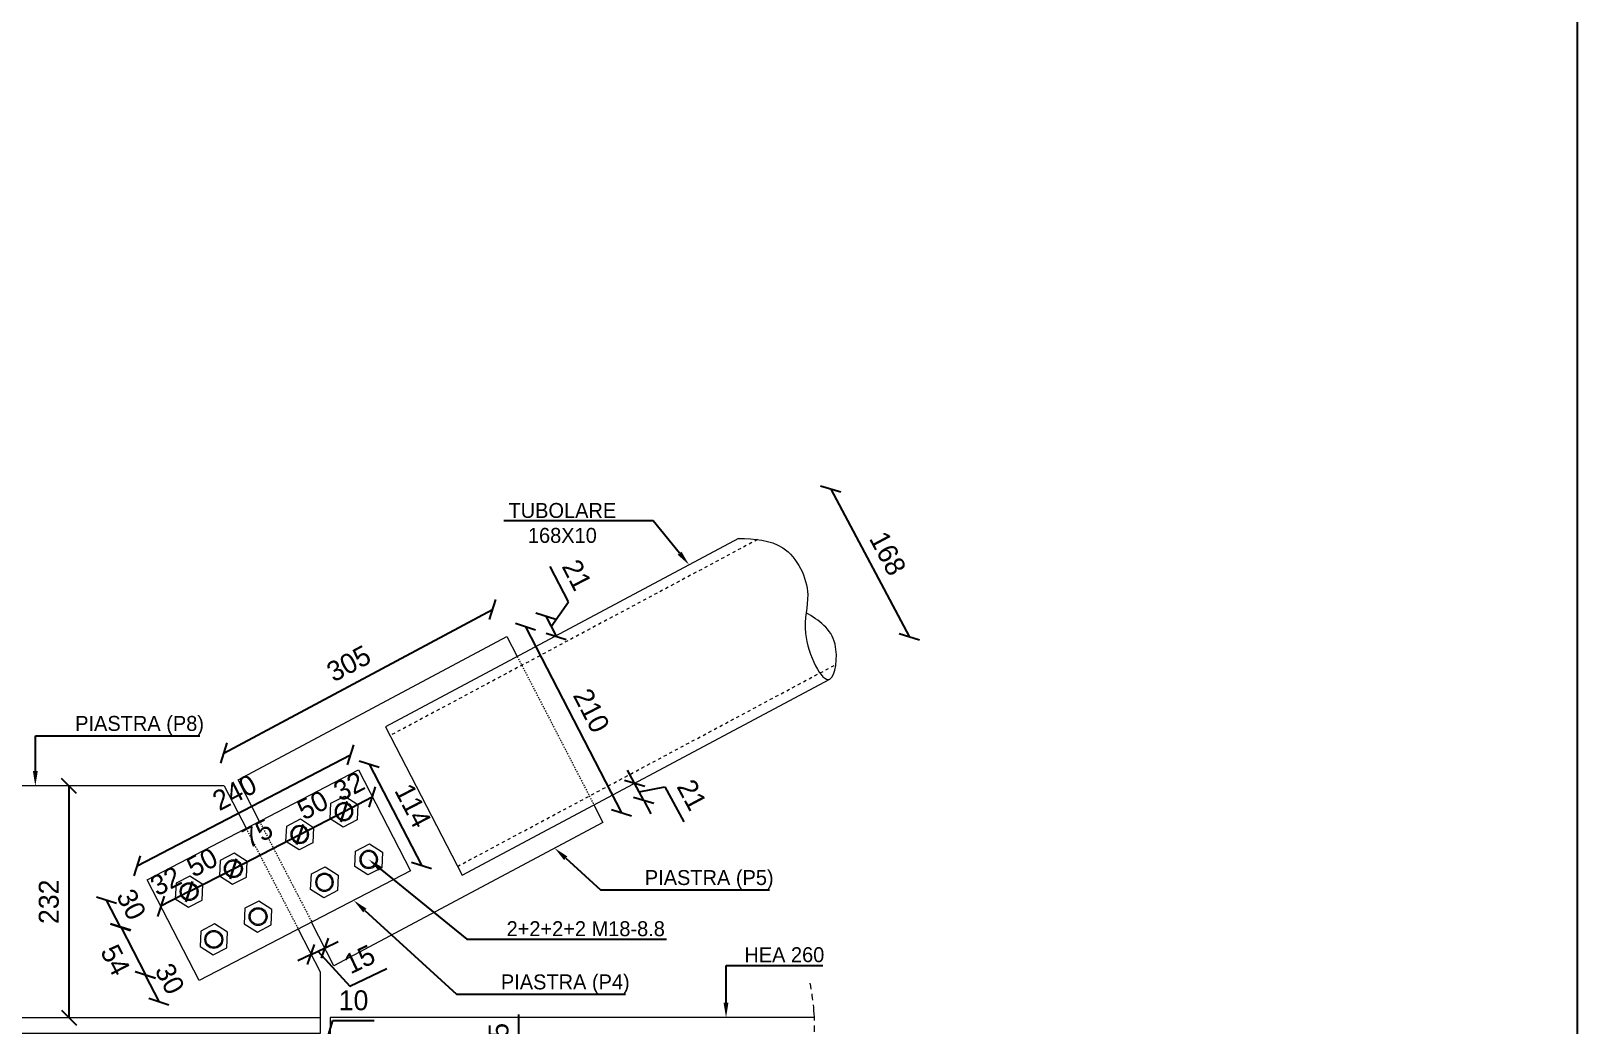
# Model space of a CAD drawing. Header units: millimetres. Extents: x -6949 to 549764, y -83146 to 127128.
# Drawn here: x 15250 to 16803, y -46842 to -45845 of the extents above; entities that cross this region are included whole.
import ezdxf
from ezdxf import colors
from ezdxf.entities.mleader import LeaderData, LeaderLine
from ezdxf.math import Vec2, Vec3

# ---------------------------------------------------------------- set-up
doc = ezdxf.new("R2010")
doc.units = ezdxf.units.MM
doc.linetypes.add('Centro', pattern=[31.75, 6.35, -4.7625, 15.875, -4.7625])
doc.linetypes.add('Tratto', pattern=[6.35, 3.175, -3.175])
for name, color, linetype, lineweight in [('bulloni', 5, 'Continuous', 9), ('LINEA DI SEZIONE', 1, 'Centro', 9), ('piastra', 6, 'Continuous', 18), ('S-BEAM', 5, 'Continuous', 18), ('tratteggio', 253, 'Tratto', 15)]:
    doc.layers.add(name, color=color, linetype=linetype, lineweight=lineweight)
doc.layers.add('quote', color=7, linetype='Continuous', lineweight=5, true_color=0x383838)
doc.styles.get("Standard").update_dxf_attribs({"font": ''})
doc.styles.get('Standard').set_extended_font_data('Bahnschrift Light')
doc.dimstyles.new('Q 1_15', dxfattribs={"dimtxt": 20, "dimasz": 15, "dimexe": 0.18, "dimexo": 0.0625, "dimgap": 10, "dimtad": 2, "dimdec": 0, "dimzin": 0, "dimdsep": 46, "dimtxsty": 'Standard', "dimblk": 'OBLIQUE', "dimcen": 0, "dimse1": 1, "dimse2": 1, "dimadec": 0, "dimazin": 0, "dimtfac": 1, "dimtdec": 0, "dimtofl": 0, "dimtmove": 1, "dimatfit": 3, "dimfxl": 1, "dimtolj": 1, "dimtzin": 0, "dimarcsym": 1})

# ---------------------------------------------------------------- blocks, each defined once
blk = doc.blocks.new('*U47')
at = {"layer": 'bulloni'}
blk.add_lwpolyline([(-15.6, 0), (-7.8, -13.5), (7.8, -13.5), (15.6, 0), (7.8, 13.5), (-7.8, 13.5)], close=True, dxfattribs=at)
for radius in [9, 7.88]:
    blk.add_circle((0, 0), radius, dxfattribs=at)
blk = doc.blocks.new('*U48')
at = {"color": 0, "linetype": 'ByBlock', "lineweight": -2, "transparency": 16777216}
for p in [(0, 0), (50, 0), (0, -54), (50, -54)]:
    blk.add_blockref('*U47', p, dxfattribs=at)
blk = doc.blocks.new('*U49')
at = {"layer": 'bulloni'}
blk.add_lwpolyline([(-15.6, 0), (-7.8, -13.5), (7.8, -13.5), (15.6, 0), (7.8, 13.5), (-7.8, 13.5)], close=True, dxfattribs=at)
for radius in [9, 7.88]:
    blk.add_circle((0, 0), radius, dxfattribs=at)
blk = doc.blocks.new('*U50')
at = {"color": 0, "linetype": 'ByBlock', "lineweight": -2, "transparency": 16777216}
for p in [(0, 0), (50, 0), (0, -54), (50, -54)]:
    blk.add_blockref('*U49', p, dxfattribs=at)
blk = doc.blocks.new('_Oblique')
at = {"color": 0, "linetype": 'ByBlock', "lineweight": -2}
blk.add_line((-0.5, -0.5), (0.5, 0.5), dxfattribs=at)
blk = doc.blocks.new('*D780')
at = {"layer": 'Defpoints', "color": 0, "transparency": 16777216}
for p in [(15960.9, -46354), (16132.3, -46452.6), (16039.8, -46502)]:
    blk.add_point(p, dxfattribs=at)
at = {"layer": 'quote', "color": 0, "lineweight": -2, "transparency": 16777216}
blk.add_line((16053.4, -46304.7), (16132.3, -46452.6), dxfattribs=at)
at = {"layer": 'quote', "color": 0, "lineweight": -2, "transparency": 16777216, "xscale": 15, "yscale": 15, "zscale": 15}
for p, rotation in [((16053.4, -46304.7), 118.0724880778328), ((16132.3, -46452.6), 298.0724880778328)]:
    blk.add_blockref('_Oblique', p, dxfattribs=dict(at, rotation=rotation))
at = {"layer": 'quote', "color": 0, "transparency": 16777216, "insert": (16110.7, -46369.1), "char_height": 20, "attachment_point": 5, "rotation": 298.0725}
blk.add_mtext('\\A1;168', dxfattribs=at)
blk = doc.blocks.new('*D781')
at = {"layer": 'Defpoints', "color": 0, "transparency": 16777216}
for p in [(15714, -46425.4), (15728.4, -46452.4), (15458.4, -46596.4)]:
    blk.add_point(p, dxfattribs=at)
at = {"layer": 'quote', "color": 0, "lineweight": -2, "transparency": 16777216}
blk.add_line((15444, -46569.4), (15714, -46425.4), dxfattribs=at)
at = {"layer": 'quote', "color": 0, "lineweight": -2, "transparency": 16777216, "xscale": 15, "yscale": 15, "zscale": 15}
for p, rotation in [((15714, -46425.4), 28.07248807783396), ((15444, -46569.4), 208.072488077834)]:
    blk.add_blockref('_Oblique', p, dxfattribs=dict(at, rotation=rotation))
at = {"layer": 'quote', "color": 0, "transparency": 16777216, "insert": (15569.5, -46479.6), "char_height": 20, "attachment_point": 5, "rotation": 28.0725}
blk.add_mtext('\\A1;305', dxfattribs=at)
blk = doc.blocks.new('*D782')
at = {"layer": 'Defpoints', "color": 0, "transparency": 16777216}
for p in [(15728.4, -46452.4), (15777.8, -46452.3), (15738.7, -46472.5)]:
    blk.add_point(p, dxfattribs=at)
at = {"layer": 'quote', "color": 0, "lineweight": -2, "transparency": 16777216}
for p, q in [((15790, -46417.7), (15771.7, -46382.2)), ((15772.6, -46442.3), (15790, -46417.7)), ((15767.5, -46432.2), (15777.8, -46452.3))]:
    blk.add_line(p, q, dxfattribs=at)
at = {"layer": 'quote', "color": 0, "lineweight": -2, "transparency": 16777216, "xscale": 15, "yscale": 15, "zscale": 15}
for p, rotation in [((15767.5, -46432.2), 117.3238909274828), ((15777.8, -46452.3), 297.3238909274828)]:
    blk.add_blockref('_Oblique', p, dxfattribs=dict(at, rotation=rotation))
at = {"layer": 'quote', "color": 0, "transparency": 16777216, "insert": (15798.7, -46390.7), "char_height": 20, "attachment_point": 5, "rotation": 297.3239}
blk.add_mtext('\\A1;21', dxfattribs=at)
blk = doc.blocks.new('*D783')
at = {"layer": 'Defpoints', "color": 0, "transparency": 16777216}
for p in [(15856.5, -46599.7), (15815.7, -46621.5), (15825, -46638.9)]:
    blk.add_point(p, dxfattribs=at)
at = {"layer": 'quote', "color": 0, "lineweight": -2, "transparency": 16777216}
for p, q in [((15856.5, -46599.7), (15849.4, -46586.5)), ((15865.7, -46617.1), (15856.5, -46599.7)), ((15861.1, -46608.4), (15887, -46603.2)), ((15887, -46603.2), (15905.8, -46638.5)), ((15865.7, -46617.1), (15872.8, -46630.4))]:
    blk.add_line(p, q, dxfattribs=at)
at = {"layer": 'quote', "color": 0, "lineweight": -2, "transparency": 16777216, "xscale": 15, "yscale": 15, "zscale": 15}
for p, rotation in [((15856.5, -46599.7), 298.0724880778434), ((15865.7, -46617.1), 118.0724880778434)]:
    blk.add_blockref('_Oblique', p, dxfattribs=dict(at, rotation=rotation))
at = {"layer": 'quote', "color": 0, "transparency": 16777216, "insert": (15914.1, -46611.4), "char_height": 20, "attachment_point": 5, "rotation": 298.0725}
blk.add_mtext('\\A1;21', dxfattribs=at)
blk = doc.blocks.new('*D792')
at = {"layer": 'Defpoints', "color": 0, "transparency": 16777216}
for p in [(15453.8, -46685.6), (15453.8, -46685.6), (15409.3, -46708.5)]:
    blk.add_point(p, dxfattribs=at)
at = {"layer": 'quote', "color": 0, "lineweight": -2, "transparency": 16777216}
blk.add_line((15409.3, -46708.5), (15453.8, -46685.6), dxfattribs=at)
at = {"layer": 'quote', "color": 0, "lineweight": -2, "transparency": 16777216, "xscale": 15, "yscale": 15, "zscale": 15}
for p, rotation in [((15453.8, -46685.6), 27.32389092748204), ((15409.3, -46708.5), 207.323890927482)]:
    blk.add_blockref('_Oblique', p, dxfattribs=dict(at, rotation=rotation))
at = {"layer": 'quote', "color": 0, "transparency": 16777216, "insert": (15422.3, -46679.1), "char_height": 20, "attachment_point": 5, "rotation": 27.3239}
blk.add_mtext('\\A1;50', dxfattribs=at)
blk = doc.blocks.new('*D793')
at = {"layer": 'Defpoints', "color": 0, "transparency": 16777216}
for p in [(15520.4, -46651.1), (15520.4, -46651.1), (15453.8, -46685.6)]:
    blk.add_point(p, dxfattribs=at)
at = {"layer": 'quote', "color": 0, "lineweight": -2, "transparency": 16777216}
blk.add_line((15453.8, -46685.6), (15520.4, -46651.1), dxfattribs=at)
at = {"layer": 'quote', "color": 0, "lineweight": -2, "transparency": 16777216, "xscale": 15, "yscale": 15, "zscale": 15}
for p, rotation in [((15520.4, -46651.1), 27.323890927482), ((15453.8, -46685.6), 207.323890927482)]:
    blk.add_blockref('_Oblique', p, dxfattribs=dict(at, rotation=rotation))
at = {"layer": 'quote', "color": 0, "transparency": 16777216, "insert": (15477.9, -46650.1), "char_height": 20, "attachment_point": 5, "rotation": 27.3239}
blk.add_mtext('\\A1;75', dxfattribs=at)
blk = doc.blocks.new('*D794')
at = {"layer": 'Defpoints', "color": 0, "transparency": 16777216}
for p in [(15564.8, -46628.2), (15564.8, -46628.2), (15520.4, -46651.1)]:
    blk.add_point(p, dxfattribs=at)
at = {"layer": 'quote', "color": 0, "lineweight": -2, "transparency": 16777216}
blk.add_line((15520.4, -46651.1), (15564.8, -46628.2), dxfattribs=at)
at = {"layer": 'quote', "color": 0, "lineweight": -2, "transparency": 16777216, "xscale": 15, "yscale": 15, "zscale": 15}
for p, rotation in [((15564.8, -46628.2), 27.323890927482), ((15520.4, -46651.1), 207.323890927482)]:
    blk.add_blockref('_Oblique', p, dxfattribs=dict(at, rotation=rotation))
at = {"layer": 'quote', "color": 0, "transparency": 16777216, "insert": (15533.3, -46621.7), "char_height": 20, "attachment_point": 5, "rotation": 27.3239}
blk.add_mtext('\\A1;50', dxfattribs=at)
blk = doc.blocks.new('*D795')
at = {"layer": 'Defpoints', "color": 0, "transparency": 16777216}
for p in [(15593.2, -46613.5), (15564.8, -46628.2), (15601.3, -46629.1)]:
    blk.add_point(p, dxfattribs=at)
at = {"layer": 'quote', "color": 0, "lineweight": -2, "transparency": 16777216}
blk.add_line((15564.8, -46628.2), (15593.2, -46613.5), dxfattribs=at)
at = {"layer": 'quote', "color": 0, "lineweight": -2, "transparency": 16777216, "xscale": 15, "yscale": 15, "zscale": 15}
for p, rotation in [((15593.2, -46613.5), 27.323890927482), ((15564.8, -46628.2), 207.323890927482)]:
    blk.add_blockref('_Oblique', p, dxfattribs=dict(at, rotation=rotation))
at = {"layer": 'quote', "color": 0, "transparency": 16777216, "insert": (15569.8, -46602.9), "char_height": 20, "attachment_point": 5, "rotation": 27.3239}
blk.add_mtext('\\A1;32', dxfattribs=at)
blk = doc.blocks.new('*D796')
at = {"layer": 'Defpoints', "color": 0, "transparency": 16777216}
for p in [(15409.3, -46708.5), (15380.9, -46723.2), (15394.5, -46749.5)]:
    blk.add_point(p, dxfattribs=at)
at = {"layer": 'quote', "color": 0, "lineweight": -2, "transparency": 16777216}
blk.add_line((15409.3, -46708.5), (15380.9, -46723.2), dxfattribs=at)
at = {"layer": 'quote', "color": 0, "lineweight": -2, "transparency": 16777216, "xscale": 15, "yscale": 15, "zscale": 15}
for p, rotation in [((15409.3, -46708.5), 27.32389092748197), ((15380.9, -46723.2), 207.323890927482)]:
    blk.add_blockref('_Oblique', p, dxfattribs=dict(at, rotation=rotation))
at = {"layer": 'quote', "color": 0, "transparency": 16777216, "insert": (15385.9, -46697.9), "char_height": 20, "attachment_point": 5, "rotation": 27.3239}
blk.add_mtext('\\A1;32', dxfattribs=at)
blk = doc.blocks.new('*D797')
at = {"layer": 'Defpoints', "color": 0, "transparency": 16777216}
for p in [(15409.3, -46708.5), (15434.1, -46756.5), (15365.4, -46792)]:
    blk.add_point(p, dxfattribs=at)
at = {"layer": 'quote', "color": 0, "lineweight": -2, "transparency": 16777216}
blk.add_line((15340.6, -46744), (15365.4, -46792), dxfattribs=at)
at = {"layer": 'quote', "color": 0, "lineweight": -2, "transparency": 16777216, "xscale": 15, "yscale": 15, "zscale": 15}
for p, rotation in [((15340.6, -46744), 117.3238909274831), ((15365.4, -46792), 297.3238909274831)]:
    blk.add_blockref('_Oblique', p, dxfattribs=dict(at, rotation=rotation))
at = {"layer": 'quote', "color": 0, "transparency": 16777216, "insert": (15335.2, -46777.2), "char_height": 20, "attachment_point": 5, "rotation": 297.3239}
blk.add_mtext('\\A1;54', dxfattribs=at)
blk = doc.blocks.new('*D798')
at = {"layer": 'Defpoints', "color": 0, "transparency": 16777216}
for p in [(15434.1, -46756.5), (15419.5, -46797.8), (15378.9, -46818.8)]:
    blk.add_point(p, dxfattribs=at)
at = {"layer": 'quote', "color": 0, "lineweight": -2, "transparency": 16777216}
blk.add_line((15365.1, -46792.2), (15378.9, -46818.8), dxfattribs=at)
at = {"layer": 'quote', "color": 0, "lineweight": -2, "transparency": 16777216, "xscale": 15, "yscale": 15, "zscale": 15}
for p, rotation in [((15365.1, -46792.2), 117.3238909274831), ((15378.9, -46818.8), 297.3238909274831)]:
    blk.add_blockref('_Oblique', p, dxfattribs=dict(at, rotation=rotation))
at = {"layer": 'quote', "color": 0, "transparency": 16777216, "insert": (15389.9, -46796), "char_height": 20, "attachment_point": 5, "rotation": 297.3239}
blk.add_mtext('\\A1;30', dxfattribs=at)
blk = doc.blocks.new('*D799')
at = {"layer": 'Defpoints', "color": 0, "transparency": 16777216}
for p in [(15530.4, -46611.7), (15326.3, -46717.2), (15340.3, -46744.2)]:
    blk.add_point(p, dxfattribs=at)
at = {"layer": 'quote', "color": 0, "lineweight": -2, "transparency": 16777216}
blk.add_line((15340.3, -46744.2), (15326.3, -46717.2), dxfattribs=at)
at = {"layer": 'quote', "color": 0, "lineweight": -2, "transparency": 16777216, "xscale": 15, "yscale": 15, "zscale": 15}
for p, rotation in [((15326.3, -46717.2), 117.3238909274831), ((15340.3, -46744.2), 297.3238909274831)]:
    blk.add_blockref('_Oblique', p, dxfattribs=dict(at, rotation=rotation))
at = {"layer": 'quote', "color": 0, "transparency": 16777216, "insert": (15351.3, -46721.4), "char_height": 20, "attachment_point": 5, "rotation": 297.3239}
blk.add_mtext('\\A1;30', dxfattribs=at)
blk = doc.blocks.new('*D800')
at = {"layer": 'Defpoints', "color": 0, "transparency": 16777216}
for p in [(15571.4, -46571.2), (15579.2, -46586.4), (15364.9, -46697.7)]:
    blk.add_point(p, dxfattribs=at)
at = {"layer": 'quote', "color": 0, "lineweight": -2, "transparency": 16777216}
blk.add_line((15357.1, -46682.6), (15571.4, -46571.2), dxfattribs=at)
at = {"layer": 'quote', "color": 0, "lineweight": -2, "transparency": 16777216, "xscale": 15, "yscale": 15, "zscale": 15}
for p, rotation in [((15571.4, -46571.2), 27.45869143831706), ((15357.1, -46682.6), 207.4586914383171)]:
    blk.add_blockref('_Oblique', p, dxfattribs=dict(at, rotation=rotation))
at = {"layer": 'quote', "color": 0, "transparency": 16777216, "insert": (15454.9, -46609), "char_height": 20, "attachment_point": 5, "rotation": 27.4587}
blk.add_mtext('\\A1;240', dxfattribs=at)
blk = doc.blocks.new('*D801')
at = {"layer": 'Defpoints', "color": 0, "transparency": 16777216}
for p in [(15579.2, -46586.4), (15631.5, -46687.6), (15642.5, -46682)]:
    blk.add_point(p, dxfattribs=at)
at = {"layer": 'quote', "color": 0, "lineweight": -2, "transparency": 16777216}
blk.add_line((15590.1, -46580.7), (15642.5, -46682), dxfattribs=at)
at = {"layer": 'quote', "color": 0, "lineweight": -2, "transparency": 16777216, "xscale": 15, "yscale": 15, "zscale": 15}
for p, rotation in [((15590.1, -46580.7), 117.3238909274844), ((15642.5, -46682), 297.3238909274845)]:
    blk.add_blockref('_Oblique', p, dxfattribs=dict(at, rotation=rotation))
at = {"layer": 'quote', "color": 0, "transparency": 16777216, "insert": (15634.1, -46622.2), "char_height": 20, "attachment_point": 5, "rotation": 297.3239}
blk.add_mtext('\\A1;114', dxfattribs=at)
blk = doc.blocks.new('*D802')
at = {"layer": 'Defpoints', "color": 0, "transparency": 16777216}
for p in [(15728.4, -46452.4), (15843.4, -46629.3), (15824.8, -46639)]:
    blk.add_point(p, dxfattribs=at)
at = {"layer": 'quote', "color": 0, "lineweight": -2, "transparency": 16777216}
blk.add_line((15747, -46442.8), (15843.4, -46629.3), dxfattribs=at)
at = {"layer": 'quote', "color": 0, "lineweight": -2, "transparency": 16777216, "xscale": 15, "yscale": 15, "zscale": 15}
for p, rotation in [((15747, -46442.8), 117.3238909274817), ((15843.4, -46629.3), 297.3238909274817)]:
    blk.add_blockref('_Oblique', p, dxfattribs=dict(at, rotation=rotation))
at = {"layer": 'quote', "color": 0, "transparency": 16777216, "insert": (15813.2, -46526.8), "char_height": 20, "attachment_point": 5, "rotation": 297.3239}
blk.add_mtext('\\A1;210', dxfattribs=at)
blk = doc.blocks.new('*D807')
at = {"layer": 'Defpoints', "color": 0, "transparency": 16777216}
for p in [(15666, -46874.9), (15694.4, -46874.9), (15631, -46909.9)]:
    blk.add_point(p, dxfattribs=at)
at = {"layer": 'quote', "color": 0, "lineweight": -2, "transparency": 16777216}
for p, q in [((15740.2, -46878.6), (15740.2, -46831.7)), ((15694.4, -46909.9), (15694.4, -46874.9)), ((15694.4, -46892.4), (15740.2, -46878.6))]:
    blk.add_line(p, q, dxfattribs=at)
at = {"layer": 'quote', "color": 0, "lineweight": -2, "transparency": 16777216, "xscale": 15, "yscale": 15, "zscale": 15}
for p, rotation in [((15694.4, -46874.9), 90), ((15694.4, -46909.9), 270)]:
    blk.add_blockref('_Oblique', p, dxfattribs=dict(at, rotation=rotation))
at = {"layer": 'quote', "color": 0, "transparency": 16777216, "insert": (15720, -46855.2), "char_height": 20, "attachment_point": 5, "rotation": 90}
blk.add_mtext('\\A1;35', dxfattribs=at)
blk = doc.blocks.new('*D810')
at = {"layer": 'Defpoints', "color": 0, "transparency": 16777216}
for p in [(15288.7, -46602.5), (15309.5, -46602.5), (15309.5, -46834.9)]:
    blk.add_point(p, dxfattribs=at)
at = {"layer": 'quote', "color": 0, "lineweight": -2, "transparency": 16777216}
blk.add_line((15288.7, -46834.9), (15288.7, -46602.5), dxfattribs=at)
at = {"layer": 'quote', "color": 0, "lineweight": -2, "transparency": 16777216, "xscale": 15, "yscale": 15, "zscale": 15}
for p, rotation in [((15288.7, -46602.5), 90), ((15288.7, -46834.9), 270)]:
    blk.add_blockref('_Oblique', p, dxfattribs=dict(at, rotation=rotation))
at = {"layer": 'quote', "color": 0, "transparency": 16777216, "insert": (15268.5, -46718.7), "char_height": 20, "attachment_point": 5, "rotation": 90}
blk.add_mtext('\\A1;232', dxfattribs=at)
blk = doc.blocks.new('*D814')
at = {"layer": 'Defpoints', "color": 0, "transparency": 16777216}
for p in [(15529.9, -46767.6), (15543.4, -46761.2), (15545.3, -46765.2)]:
    blk.add_point(p, dxfattribs=at)
at = {"layer": 'quote', "color": 0, "lineweight": -2, "transparency": 16777216}
for p, q in [((15531.8, -46771.6), (15545.3, -46765.2)), ((15538.6, -46768.4), (15570.6, -46803.5)), ((15545.3, -46765.2), (15558.8, -46758.7)), ((15531.8, -46771.6), (15518.3, -46778.1)), ((15570.6, -46803.5), (15607.9, -46785.6))]:
    blk.add_line(p, q, dxfattribs=at)
at = {"layer": 'quote', "color": 0, "lineweight": -2, "transparency": 16777216, "xscale": 15, "yscale": 15, "zscale": 15}
for p, rotation in [((15531.8, -46771.6), 25.6639279953557), ((15545.3, -46765.2), 205.6639279953557)]:
    blk.add_blockref('_Oblique', p, dxfattribs=dict(at, rotation=rotation))
at = {"layer": 'quote', "color": 0, "transparency": 16777216, "insert": (15580.5, -46776.4), "char_height": 20, "attachment_point": 5, "rotation": 25.6639}
blk.add_mtext('\\A1;15', dxfattribs=at)
blk = doc.blocks.new('*D815')
at = {"layer": 'Defpoints', "color": 0, "transparency": 16777216}
for p in [(15541, -46874.9), (15551, -46863.3), (15551, -46874.9)]:
    blk.add_point(p, dxfattribs=at)
at = {"layer": 'quote', "color": 0, "lineweight": -2, "transparency": 16777216}
for p, q in [((15546, -46863.3), (15553.6, -46837.9)), ((15553.6, -46837.9), (15595.2, -46837.9)), ((15541, -46863.3), (15526, -46863.3)), ((15541, -46863.3), (15551, -46863.3)), ((15551, -46863.3), (15566, -46863.3))]:
    blk.add_line(p, q, dxfattribs=at)
at = {"layer": 'quote', "color": 0, "lineweight": -2, "transparency": 16777216, "xscale": 15, "yscale": 15, "zscale": 15}
blk.add_blockref('_Oblique', (15541, -46863.3), dxfattribs=at)
at = {"layer": 'quote', "color": 0, "lineweight": -2, "transparency": 16777216, "xscale": 15, "yscale": 15, "zscale": 15, "rotation": 180}
blk.add_blockref('_Oblique', (15551, -46863.3), dxfattribs=at)
at = {"layer": 'quote', "color": 0, "transparency": 16777216, "insert": (15574.4, -46817.7), "char_height": 20, "attachment_point": 5}
blk.add_mtext('\\A1;10', dxfattribs=at)

msp = doc.modelspace()

# ---------------------------------------------------------------- linework, layer by layer
msp.add_lwpolyline([(10961.1, -45286.5), (16802.7, -45286.5), (16802.7, -48298.2), (10961.1, -48298.2)], close=True)
at = {"layer": 'LINEA DI SEZIONE'}
msp.add_open_spline([(15957.8, -47148), (15923.9, -47065.4), (16042.2, -46945.2), (16038.9, -46831.9), (16032.8, -46800.5)], degree=3, knots=[0.247692, 0.247692, 0.247692, 0.247692, 1, 1.356136, 1.356136, 1.356136, 1.356136], dxfattribs=at)
at = {"layer": 'piastra'}
for p, q in [((15444.6, -46602.5), (15466.6, -46644.9)), ((15518.9, -46746.2), (15541, -46789.1)), ((15541, -46789.1), (15541, -46834.9))]:
    msp.add_line(p, q, dxfattribs=at)
for points in [[(15479.9, -46638), (15458.4, -46596.4), (15728.4, -46452.4)], [(15728.4, -46452.4), (15738.7, -46472.5)], [(15444.6, -46602.5), (15228.5, -46602.5)], [(15815.7, -46621.5), (15824.8, -46639), (15554.7, -46783), (15532.1, -46739.3)], [(14973.9, -46850.9), (14459, -46850.9), (14459, -46834.9), (15541, -46834.9), (15541, -46850.9), (15026.1, -46850.9)]]:
    msp.add_lwpolyline(points, dxfattribs=at)
msp.add_lwpolyline([(15631.5, -46687.6), (15419.5, -46797.8), (15367.1, -46696.6), (15579.2, -46586.4)], close=True, dxfattribs=at)
at = {"layer": 'S-BEAM'}
for p, q in [((15960.9, -46354), (15606.4, -46543.1)), ((15683.4, -46692.1), (16052.5, -46495.2)), ((15606.4, -46543.1), (15683.4, -46692.1)), ((16037, -46834.9), (15551, -46834.9)), ((15551, -46834.9), (15551, -46874.9))]:
    msp.add_line(p, q, dxfattribs=at)
msp.add_spline([(15960.9, -46354), (16005.3, -46363.5), (16030.3, -46410.4), (16028.1, -46449.5), (16052.5, -46495.2), (16057.8, -46460.2), (16028.9, -46428.6)], degree=3, dxfattribs=at)
at = {"layer": 'tratteggio'}
for p, q in [((15979.9, -46355.2), (15611, -46552)), ((15678.7, -46683.2), (16058.5, -46480.6))]:
    msp.add_line(p, q, dxfattribs=at)
at = {"layer": 'tratteggio', "color": 30, "ltscale": 0.4}
for points in [[(15738.7, -46472.5), (15815.7, -46621.5)], [(15466.4, -46645), (15518.9, -46746.2)], [(15479.9, -46638), (15532.5, -46739.1)]]:
    msp.add_lwpolyline(points, dxfattribs=at)

# ---------------------------------------------------------------- block references
at = {"xscale": -1, "rotation": 27.32389092748413}
msp.add_blockref('*U50', (15564.8, -46628.2), dxfattribs=at)
at = {"rotation": 27.3238909274815}
msp.add_blockref('*U48', (15409.3, -46708.5), dxfattribs=at)

# ---------------------------------------------------------------- dimensions: what is measured, and where the dimension line sits
at = {"layer": 'quote'}
for p1, p2, distance, picture, middle in [((15960.9, -46354), (16039.8, -46502), 104.9, '*D780', (16110.7, -46369.1)), ((15728.4, -46452.4), (15824.8, -46639), 21, '*D802', (15813.2, -46526.8)), ((15579.2, -46586.4), (15631.5, -46687.6), 12.3, '*D801', (15634.1, -46622.2)), ((15409.3, -46708.5), (15434.1, -46756.5), -77.3, '*D797', (15335.2, -46777.2)), ((15529.9, -46767.6), (15543.4, -46761.2), -4.4, '*D814', (15570.9, -46781)), ((15541, -46874.9), (15551, -46874.9), 11.6, '*D815', (15563.6, -46817.7))]:
    dim = msp.add_aligned_dim(p1=p1, p2=p2, distance=distance, dimstyle='Q 1_15', dxfattribs=at)
    dim.commit()
    dim.dimension.update_dxf_attribs({"geometry": picture, "text_midpoint": middle})
dim = msp.add_linear_dim(base=(15777.8, -46452.3), p1=(15728.4, -46452.4), p2=(15738.7, -46472.5), angle=297.3239, text='21', dimstyle='Q 1_15', dxfattribs=at)
dim.commit()
dim.dimension.update_dxf_attribs({"geometry": '*D782', "text_midpoint": (15785.4, -46408.8), "dimtype": 161})
for p1, p2, distance, text, picture, middle in [((15458.4, -46596.4), (15728.4, -46452.4), 30.6, '305', '*D781', (15569.5, -46479.6)), ((15364.9, -46697.7), (15579.2, -46586.4), 17, '240', '*D800', (15454.9, -46609)), ((15825, -46638.9), (15815.7, -46621.5), -46.2, '21', '*D783', (15909.4, -46602.6))]:
    dim = msp.add_aligned_dim(p1=p1, p2=p2, distance=distance, text=text, dimstyle='Q 1_15', dxfattribs=at)
    dim.commit()
    dim.dimension.update_dxf_attribs({"geometry": picture, "text_midpoint": middle})
for base, p1, p2, picture, middle in [((15288.7, -46602.5), (15309.5, -46834.9), (15309.5, -46602.5), '*D810', (15268.5, -46718.7)), ((15694.4, -46874.9), (15631, -46909.9), (15666, -46874.9), '*D807', (15720, -46868.6))]:
    dim = msp.add_linear_dim(base=base, p1=p1, p2=p2, angle=90, dimstyle='Q 1_15', dxfattribs=at)
    dim.commit()
    dim.dimension.update_dxf_attribs({"geometry": picture, "text_midpoint": middle})
for base, p1, p2, angle, picture, middle, dimtype in [((15593.2, -46613.5), (15564.8, -46628.2), (15601.3, -46629.1), 207.3239, '*D795', (15579, -46620.9), 160), ((15326.3, -46717.2), (15340.3, -46744.2), (15530.4, -46611.7), 117.3239, '*D799', (15333.3, -46730.7), 160), ((15564.8, -46628.2), (15520.4, -46651.1), (15564.8, -46628.2), 207.3239, '*D794', (15542.6, -46639.7), 160), ((15520.4, -46651.1), (15453.8, -46685.6), (15520.4, -46651.1), 207.3239, '*D793', (15487.1, -46667.9), 160), ((15453.8, -46685.6), (15409.3, -46708.5), (15453.8, -46685.6), 27.3239, '*D792', (15431.6, -46697.1), 161), ((15380.9, -46723.2), (15409.3, -46708.5), (15394.5, -46749.5), 207.3239, '*D796', (15395.1, -46715.9), 160), ((15378.9, -46818.8), (15434.1, -46756.5), (15419.5, -46797.8), 117.3239, '*D798', (15371.9, -46805.3), 160)]:
    dim = msp.add_linear_dim(base=base, p1=p1, p2=p2, angle=angle, dimstyle='Q 1_15', dxfattribs=at)
    dim.commit()
    dim.dimension.update_dxf_attribs({"geometry": picture, "text_midpoint": middle, "dimtype": dimtype})

# ---------------------------------------------------------------- leaders
ml = msp.add_multileader_mtext('Standard', dxfattribs=at)
ml.set_content('TUBOLARE \\P\\pq*;168X10', color=256)
ml.set_leader_properties()
ml.build(insert=Vec2(0, 0))
ml.multileader.update_dxf_attribs({"text_left_attachment_type": 5, "text_right_attachment_type": 6, "dogleg_length": 30, "arrow_head_size": 15})
ctx = ml.context
ctx.base_point, ctx.char_height, ctx.arrow_head_size, ctx.landing_gap_size, ctx.plane_origin = Vec3(15722.9, -46361.8), 15, 15, 10, Vec3(15911.2, -46380.5)
ctx.left_attachment, ctx.right_attachment, ctx.text_align_type = 5, 6, 1
notes = []
notes.append((ctx, [(0, (1, 1, 0), (15875.2, -46336.5), (-1, 0), 30, [(0, [(15911.2, -46380.5)], 0, [])])]))
ctx.mtext.insert, ctx.mtext.alignment, ctx.mtext.flow_direction = Vec3(15784, -46318.5), 2, 5
ml = msp.add_multileader_mtext('Standard', dxfattribs=at)
ml.set_content('PIASTRA (P8)', color=256)
ml.set_leader_properties()
ml.build(insert=Vec2(0, 0))
ml.multileader.update_dxf_attribs({"text_left_attachment_type": 5, "text_right_attachment_type": 6, "dogleg_length": 30, "arrow_head_size": 15})
ctx = ml.context
ctx.base_point, ctx.char_height, ctx.arrow_head_size, ctx.landing_gap_size, ctx.plane_origin = Vec3(15284.9, -46552), 15, 15, 10, Vec3(15254.9, -46602.5)
ctx.left_attachment, ctx.right_attachment = 5, 6
notes.append((ctx, [(0, (1, 1, 0), (15254.9, -46552), (1, 0), 30, [(0, [(15254.9, -46602.5)], 0, [])])]))
ctx.mtext.insert, ctx.mtext.flow_direction = Vec3(15294.9, -46532.2), 5
ml = msp.add_multileader_mtext('Standard', dxfattribs=at)
ml.set_content('2+2+2+2 M18-8.8', color=256)
ml.set_leader_properties()
ml.build(insert=Vec2(0, 0))
ml.multileader.update_dxf_attribs({"text_left_attachment_type": 5, "text_right_attachment_type": 6, "dogleg_length": 30, "arrow_head_size": 15})
ctx = ml.context
ctx.base_point, ctx.char_height, ctx.arrow_head_size, ctx.landing_gap_size, ctx.plane_origin = Vec3(15718, -46756.3), 15, 15, 10, Vec3(15589.6, -46676.2)
ctx.left_attachment, ctx.right_attachment = 5, 6
notes.append((ctx, [(0, (1, 1, 0), (15688, -46756.3), (1, 0), 30, [(0, [(15589.6, -46676.2)], 0, [])])]))
ctx.mtext.insert, ctx.mtext.flow_direction = Vec3(15728, -46738.2), 5
ml = msp.add_multileader_mtext('Standard', dxfattribs=at)
ml.set_content('PIASTRA (P5)', color=256)
ml.set_leader_properties()
ml.build(insert=Vec2(0, 0))
ml.multileader.update_dxf_attribs({"text_left_attachment_type": 5, "text_right_attachment_type": 6, "dogleg_length": 30, "arrow_head_size": 15})
ctx = ml.context
ctx.base_point, ctx.char_height, ctx.arrow_head_size, ctx.landing_gap_size, ctx.plane_origin = Vec3(15856.8, -46706.8), 15, 15, 10, Vec3(15776.3, -46664.9)
ctx.left_attachment, ctx.right_attachment = 5, 6
notes.append((ctx, [(0, (1, 1, 0), (15822.2, -46706.8), (1, 0), 34.6, [(0, [(15776.3, -46664.9)], 0, [])])]))
ctx.mtext.insert, ctx.mtext.flow_direction = Vec3(15866.8, -46686.9), 5
ml = msp.add_multileader_mtext('Standard', dxfattribs=at)
ml.set_content('PIASTRA (P4)', color=256)
ml.set_leader_properties()
ml.build(insert=Vec2(0, 0))
ml.multileader.update_dxf_attribs({"text_left_attachment_type": 5, "text_right_attachment_type": 6, "dogleg_length": 30, "arrow_head_size": 15})
ctx = ml.context
ctx.base_point, ctx.char_height, ctx.arrow_head_size, ctx.landing_gap_size, ctx.plane_origin = Vec3(15712.3, -46811.4), 15, 15, 10, Vec3(15574.6, -46717.3)
ctx.left_attachment, ctx.right_attachment = 5, 6
notes.append((ctx, [(0, (1, 1, 0), (15677.7, -46811.4), (1, 0), 34.6, [(0, [(15574.6, -46717.3)], 0, [])])]))
ctx.mtext.insert, ctx.mtext.flow_direction = Vec3(15722.3, -46791.6), 5
ml = msp.add_multileader_mtext('Standard', dxfattribs=at)
ml.set_content('HEA 260', color=256)
ml.set_leader_properties()
ml.build(insert=Vec2(0, 0))
ml.multileader.update_dxf_attribs({"text_left_attachment_type": 5, "text_right_attachment_type": 6, "dogleg_length": 30, "arrow_head_size": 15})
ctx = ml.context
ctx.base_point, ctx.char_height, ctx.arrow_head_size, ctx.landing_gap_size, ctx.plane_origin = Vec3(15956.7, -46782.5), 15, 15, 10, Vec3(15948.3, -46834.9)
ctx.left_attachment, ctx.right_attachment = 5, 6
notes.append((ctx, [(0, (1, 1, 0), (15948.3, -46782.5), (1, 0), 8.43, [(0, [(15948.3, -46834.9)], 0, [])])]))
ctx.mtext.insert, ctx.mtext.flow_direction = Vec3(15966.7, -46764.3), 5
for ctx, leaders in notes:
    for number, flags, end, landing, length, lines in leaders:
        leader = LeaderData()
        leader.index, (leader.has_last_leader_line, leader.has_dogleg_vector, leader.attachment_direction) = number, flags
        leader.last_leader_point, leader.dogleg_vector, leader.dogleg_length = Vec3(end), Vec3(landing), length
        for number, points, colour, breaks in lines:
            line = LeaderLine()
            line.index, line.vertices, line.color, line.breaks = number, Vec3.list(points), colors.encode_raw_color(colour), breaks
            leader.lines.append(line)
        ctx.leaders.append(leader)

doc.saveas('drawing.dxf')
